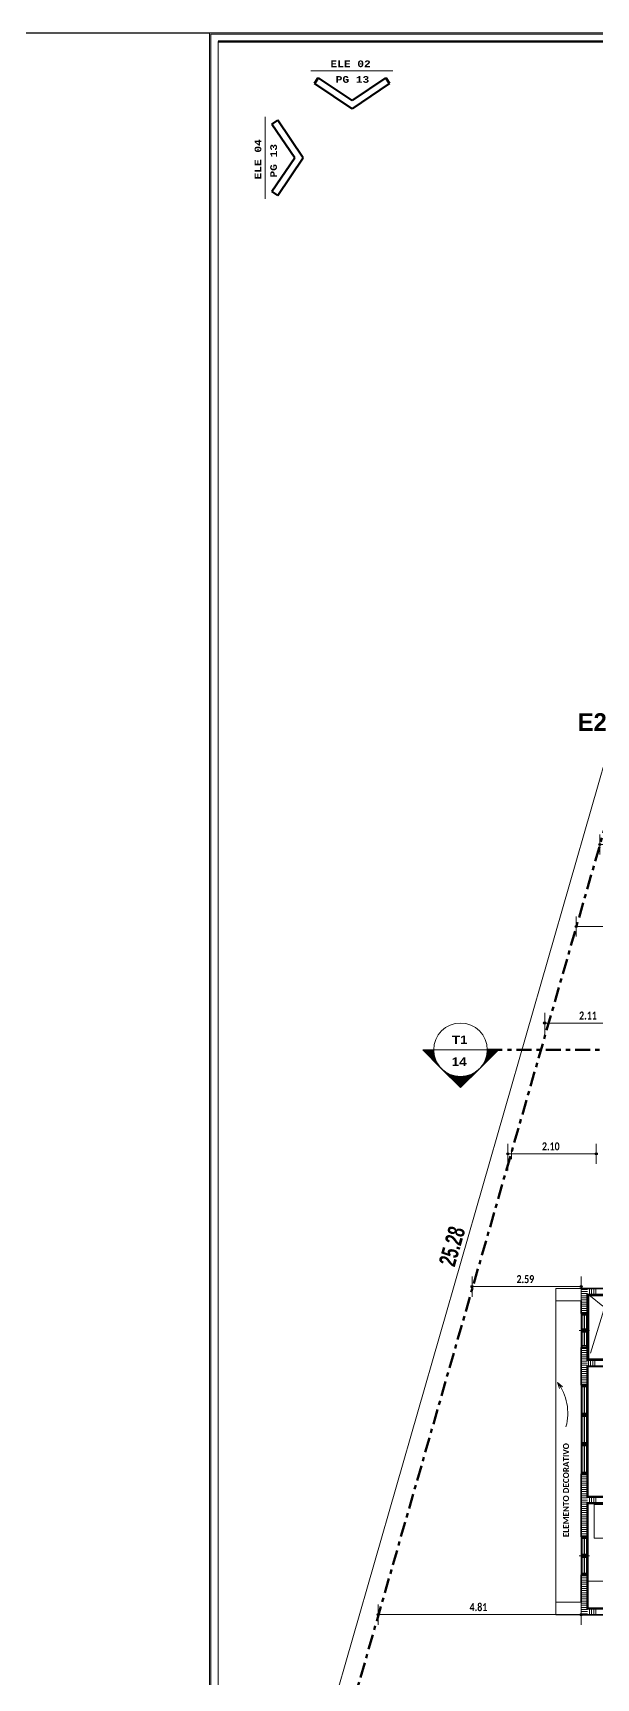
# Model space of a CAD drawing. Header units: metres. Extents: x -144 to 1000, y -717 to 29.
# Drawn here: x 626.8 to 640.16, y -569.52 to -530.45 of the extents above; entities that cross this region are included whole.
import ezdxf

# ---------------------------------------------------------------- set-up
doc = ezdxf.new("R2010")
doc.units = ezdxf.units.M
for name, pattern in [('Basculante', [0.11625, 0.075, -0.04125]), ('Dash Dot 3_16_', [0.595313, 0.357187, -0.119063, 0, -0.119063]), ('Derribado', [0.36, 0.24, -0.12])]:
    doc.linetypes.add(name, pattern=pattern)
doc.layers.get('0').update_dxf_attribs({"color": 1})
doc.layers.add('00-MEDICION', color=30, linetype='Continuous')
for name, color, linetype, lineweight in [('A-ANNO-DIMS', 1, 'Continuous', 9), ('A-DETL', 1, 'Continuous', 9), ('A-DETL-GENF', 1, 'Continuous', 9), ('A-DETL-THIN', 1, 'Continuous', 9), ('A-FLOR', 2, 'Continuous', 9), ('A-FLOR-HRAL', 1, 'Continuous', 9), ('A-GLAZ', 1, 'Continuous', 9), ('A-WALL', 4, 'Continuous', 9), ('G-ANNO-SYMB', 1, 'Continuous', 9), ('G-ANNO-TEXT', 2, 'Continuous', 9), ('G-ANNO-TTLB', 3, 'Continuous', 18), ('G-ANNO-TTLB-WIDE', 1, 'Continuous', 70), ('G-IMPT', 1, 'Continuous', 9), ('I-FURN', 2, 'Continuous', 9), ('P-SANR-FIXT', 1, 'Continuous', 9), ('S-COLS', 7, 'Continuous', 9)]:
    doc.layers.add(name, color=color, linetype=linetype, lineweight=lineweight)
doc.layers.add('A-WALL-PATT', color=7, linetype='Continuous', lineweight=35, true_color=0x9c9c9c)
doc.styles.add('Arial Black', font='', dxfattribs={"height": 0.15})
doc.styles.add('Britannic Bold_B', font='', dxfattribs={"width": 0.7})
doc.styles.add('Britannic Bold_B_1', font='', dxfattribs={"width": 0.7, "height": 0.4})
doc.styles.add('Calibri_B', font='calibrib.ttf', dxfattribs={"height": 0.165})
doc.styles.add('Calibri_B_7', font='calibrib.ttf', dxfattribs={"width": 0.8, "height": 0.18})
doc.styles.add('Courier New_B_2', font='courbd.ttf', dxfattribs={"height": 0.0016})
doc.styles.get('Arial Black').set_extended_font_data('Arial Black')
doc.styles.get('Britannic Bold_B').set_extended_font_data('Britannic Bold', bold=True)
doc.styles.get('Britannic Bold_B_1').set_extended_font_data('Britannic Bold', bold=True)

# ---------------------------------------------------------------- blocks, each defined once
blk = doc.blocks.new('tarjeta de nathalie 00')
at = {"layer": 'G-IMPT', "lineweight": 9}
h = blk.add_hatch(color=3, dxfattribs=at)
h.paths.add_polyline_path([(-145.23888, -717.38489), (-145.21019, -717.38489), (-145.21019, -716.89355), (-145.21019, -716.79934), (-145.23888, -716.79934), (-145.23888, -716.89379)])
h.paths.add_polyline_path([(-145.20996, -716.7991), (-145.20996, -717.3851), (-145.2392, -717.3851), (-145.2392, -716.7991)])
h.paths.add_polyline_path([(-145.23902, -717.3868), (-145.20826, -717.3868), (-145.20826, -716.7974), (-145.2392, -716.7974), (-146.09866, -716.7974), (-146.09866, -717.3868)])
h.paths.add_polyline_path([(-145.20795, -716.79707), (-145.20795, -717.3871), (-146.09898, -717.3871), (-146.09898, -716.79707)])
at = {"layer": 'G-ANNO-TTLB', "color": 3}
for p, q in [((-145.20795, -716.79707), (-146.09898, -716.79707)), ((-145.20795, -716.79707), (-146.09898, -716.79707)), ((-146.09866, -716.7974), (-145.2392, -716.7974))]:
    blk.add_line(p, q, dxfattribs=at)
at = {"layer": 'G-ANNO-TTLB'}
for p, q in [((-146.09898, -716.79707), (-146.09898, -717.3871)), ((-146.09898, -716.79707), (-146.09898, -717.38713)), ((-146.09866, -717.3868), (-146.09866, -716.7974)), ((-146.09696, -717.3851), (-146.09696, -716.7991))]:
    blk.add_line(p, q, dxfattribs=at)
at = {"layer": 'G-ANNO-TTLB-WIDE', "color": 3}
blk.add_line((-146.09696, -716.7991), (-145.20996, -716.7991), dxfattribs=at)
blk = doc.blocks.new('A$C4d52d4f2')
at = {"layer": 'A-DETL', "color": 7, "lineweight": 100}
for p, q in [((-0.86601, -0.01215), (-0.86509, -0.01078)), ((-0.86509, -0.01078), (-0.85702, -0.01621)), ((-0.84896, -0.01078), (-0.85702, -0.01621)), ((-0.84804, -0.01215), (-0.84896, -0.01078)), ((-0.86601, -0.01215), (-0.85702, -0.01821)), ((-0.84804, -0.01215), (-0.85702, -0.01821)), ((-0.87475, -0.02089), (-0.87612, -0.02181)), ((-0.87612, -0.02181), (-0.87069, -0.02987)), ((-0.87475, -0.02089), (-0.86869, -0.02987)), ((-0.87612, -0.03794), (-0.87069, -0.02987)), ((-0.87475, -0.03886), (-0.86869, -0.02987)), ((-0.87475, -0.03886), (-0.87612, -0.03794))]:
    blk.add_line(p, q, dxfattribs=at)
at = {"layer": 'A-DETL-THIN', "lineweight": 18}
for p, q in [((-0.84724, -0.00914), (-0.86681, -0.00914)), ((-0.87776, -0.03966), (-0.87776, -0.02008))]:
    blk.add_line(p, q, dxfattribs=at)
at = {"layer": 'G-ANNO-TEXT', "char_height": 0.0016, "attachment_point": 1, "style": 'Courier New_B_2'}
for s, insert, width in [('ELE 02', (-0.86217, -0.00663), 0.0125063), ('PG 13', (-0.86092, -0.01036), 0.0104219)]:
    blk.add_mtext(s, dxfattribs=dict(at, insert=insert, width=width))
at = {"layer": 'G-ANNO-TEXT', "char_height": 0.0016, "attachment_point": 1, "rotation": 90, "style": 'Courier New_B_2'}
for s, insert, width in [('ELE 04', (-0.88027, -0.03505), 0.0125063), ('PG 13', (-0.87654, -0.03458), 0.0104219)]:
    blk.add_mtext(s, dxfattribs=dict(at, insert=insert, width=width))
blk = doc.blocks.new('A')
at = {"layer": 'G-ANNO-SYMB', "extrusion": (0, 0, -1)}
h = blk.add_hatch(color=256, dxfattribs=at)
edge = h.paths.add_edge_path()
edge.add_arc((-635.889, -493.833), 0.636, 317.9216, 360)
edge.add_line((-635.253, -493.833), (-634.991, -493.833))
edge.add_line((-634.991, -493.833), (-635.417, -494.259))
h = blk.add_hatch(color=256, dxfattribs=at)
edge = h.paths.add_edge_path()
edge.add_line((-636.36, -494.259), (-636.787, -493.833))
edge.add_line((-636.787, -493.833), (-636.524, -493.833))
edge.add_arc((-635.889, -493.833), 0.636, 180, 222.0784)
h = blk.add_hatch(color=256, dxfattribs=at)
edge = h.paths.add_edge_path()
edge.add_line((-635.44, -494.282), (-635.889, -494.731))
edge.add_line((-635.889, -494.731), (-635.889, -494.468))
edge.add_arc((-635.889, -493.833), 0.635, 270, 315)
h = blk.add_hatch(color=256, dxfattribs=at)
edge = h.paths.add_edge_path()
edge.add_arc((-635.889, -493.833), 0.635, 225, 270)
edge.add_line((-635.889, -494.468), (-635.889, -494.731))
edge.add_line((-635.889, -494.731), (-636.338, -494.282))
at = {"layer": 'A-ANNO-DIMS', "color": 5, "true_color": 0x0000ff}
blk.add_line((632.524, -510.62), (639.505, -486.328), dxfattribs=at)
at = {"layer": 'A-DETL', "color": 7, "linetype": 'Dash Dot 3_16_', "lineweight": 70}
blk.add_line((632.94, -510.739), (639.921, -486.447), dxfattribs=at)
at = {"layer": 'A-DETL', "color": 253, "true_color": 0xb6b6b6}
for p, q in [((638.634, -490.899), (638.634, -490.859)), ((637.887, -493.499), (637.887, -493.439)), ((637.095, -496.229), (637.095, -496.429)), ((637.01, -496.499), (637.01, -496.699)), ((636.163, -499.498), (636.163, -499.598)), ((633.936, -507.247), (633.936, -507.347)), ((633.936, -507.247), (633.936, -507.347)), ((633.936, -507.247), (633.936, -507.347)), ((633.936, -507.247), (633.936, -507.347))]:
    blk.add_line(p, q, dxfattribs=at)
at = {"layer": 'A-DETL-GENF', "lineweight": 25}
for p, q in [((638.776, -500.098), (638.876, -500.098)), ((638.776, -500.138), (638.776, -500.098)), ((638.876, -500.138), (638.776, -500.138)), ((638.876, -500.098), (638.876, -500.138)), ((638.776, -500.458), (638.876, -500.458)), ((638.776, -500.498), (638.776, -500.458)), ((638.776, -500.498), (638.876, -500.498)), ((638.776, -500.538), (638.776, -500.498)), ((638.876, -500.498), (638.776, -500.498)), ((638.876, -500.538), (638.776, -500.538)), ((638.876, -500.458), (638.876, -500.498)), ((638.876, -500.498), (638.876, -500.538)), ((638.776, -500.858), (638.876, -500.858)), ((638.776, -500.898), (638.776, -500.858)), ((638.876, -500.898), (638.776, -500.898)), ((638.876, -500.858), (638.876, -500.898)), ((638.776, -501.838), (638.776, -501.798)), ((638.776, -501.798), (638.876, -501.798)), ((638.876, -501.838), (638.776, -501.838)), ((638.876, -501.798), (638.876, -501.838)), ((638.776, -502.498), (638.776, -502.458)), ((638.776, -502.458), (638.876, -502.458)), ((638.776, -502.538), (638.776, -502.498)), ((638.776, -502.498), (638.876, -502.498)), ((638.876, -502.498), (638.776, -502.498)), ((638.876, -502.538), (638.776, -502.538)), ((638.876, -502.458), (638.876, -502.498)), ((638.876, -502.498), (638.876, -502.538)), ((638.776, -503.198), (638.776, -503.158)), ((638.776, -503.158), (638.876, -503.158)), ((638.876, -503.198), (638.776, -503.198)), ((638.776, -503.238), (638.776, -503.198)), ((638.776, -503.198), (638.876, -503.198)), ((638.876, -503.238), (638.776, -503.238)), ((638.876, -503.158), (638.876, -503.198)), ((638.876, -503.198), (638.876, -503.238)), ((638.776, -503.898), (638.776, -503.858)), ((638.776, -503.858), (638.876, -503.858)), ((638.876, -503.858), (638.876, -503.898)), ((638.876, -503.898), (638.776, -503.898)), ((638.776, -505.438), (638.776, -505.398)), ((638.776, -505.398), (638.876, -505.398)), ((638.876, -505.438), (638.776, -505.438)), ((638.876, -505.398), (638.876, -505.438)), ((638.776, -505.848), (638.776, -505.808)), ((638.776, -505.808), (638.876, -505.808)), ((638.876, -505.808), (638.876, -505.848)), ((638.876, -505.848), (638.776, -505.848)), ((638.776, -505.888), (638.776, -505.848)), ((638.776, -505.848), (638.876, -505.848)), ((638.876, -505.888), (638.776, -505.888)), ((638.876, -505.848), (638.876, -505.888)), ((638.776, -506.298), (638.776, -506.258)), ((638.776, -506.258), (638.876, -506.258)), ((638.876, -506.298), (638.776, -506.298)), ((638.876, -506.258), (638.876, -506.298))]:
    blk.add_line(p, q, dxfattribs=at)
at = {"layer": 'A-DETL-GENF'}
for p, q in [((638.776, -500.138), (638.776, -500.458)), ((638.821, -500.138), (638.821, -500.458)), ((638.831, -500.138), (638.831, -500.458)), ((638.876, -500.138), (638.876, -500.458)), ((638.776, -500.538), (638.776, -500.858)), ((638.821, -500.538), (638.821, -500.858)), ((638.831, -500.538), (638.831, -500.858)), ((638.876, -500.538), (638.876, -500.858)), ((638.776, -502.458), (638.776, -501.838)), ((638.821, -502.458), (638.821, -501.838)), ((638.831, -502.458), (638.831, -501.838)), ((638.876, -502.458), (638.876, -501.838)), ((638.776, -503.158), (638.776, -502.538)), ((638.821, -503.158), (638.821, -502.538)), ((638.831, -503.158), (638.831, -502.538)), ((638.876, -503.158), (638.876, -502.538)), ((638.776, -503.858), (638.776, -503.238)), ((638.821, -503.858), (638.821, -503.238)), ((638.831, -503.858), (638.831, -503.238)), ((638.876, -503.858), (638.876, -503.238)), ((638.776, -505.808), (638.776, -505.438)), ((638.821, -505.808), (638.821, -505.438)), ((638.831, -505.808), (638.831, -505.438)), ((638.876, -505.808), (638.876, -505.438)), ((638.776, -506.258), (638.776, -505.888)), ((638.821, -506.258), (638.821, -505.888)), ((638.831, -506.258), (638.831, -505.888)), ((638.876, -506.258), (638.876, -505.888))]:
    blk.add_line(p, q, dxfattribs=at)
at = {"layer": 'A-DETL-THIN'}
for p, q in [((638.751, -499.497), (638.151, -499.497)), ((638.151, -499.497), (638.151, -499.797)), ((638.751, -499.797), (638.751, -499.497)), ((638.151, -499.797), (638.751, -499.797)), ((638.751, -506.947), (638.151, -506.947)), ((638.151, -506.947), (638.151, -507.247)), ((638.751, -507.247), (638.751, -506.947)), ((638.151, -507.247), (638.751, -507.247))]:
    blk.add_line(p, q, dxfattribs=at)
at = {"layer": 'A-FLOR'}
blk.add_line((640.001, -506.447), (638.901, -506.447), dxfattribs=at)
at = {"layer": 'A-GLAZ'}
for p, q in [((638.876, -500.098), (638.776, -500.098)), ((638.776, -500.098), (638.776, -500.498)), ((638.876, -500.498), (638.876, -500.098)), ((638.701, -500.498), (638.951, -500.498)), ((638.876, -500.498), (638.776, -500.498)), ((638.776, -500.498), (638.776, -500.898)), ((638.876, -500.498), (638.776, -500.498)), ((638.876, -500.898), (638.876, -500.498)), ((638.876, -500.898), (638.776, -500.898)), ((638.776, -501.798), (638.876, -501.798)), ((638.776, -501.798), (638.776, -502.498)), ((638.876, -502.498), (638.876, -501.798)), ((638.901, -502.498), (638.751, -502.498)), ((638.776, -502.498), (638.876, -502.498)), ((638.776, -502.498), (638.776, -503.198)), ((638.776, -502.498), (638.876, -502.498)), ((638.876, -503.198), (638.876, -502.498)), ((638.901, -503.198), (638.751, -503.198)), ((638.776, -503.198), (638.876, -503.198)), ((638.776, -503.198), (638.876, -503.198)), ((638.776, -503.198), (638.776, -503.898)), ((638.876, -503.898), (638.876, -503.198)), ((638.776, -503.898), (638.876, -503.898)), ((638.776, -505.398), (638.876, -505.398)), ((638.776, -505.398), (638.776, -505.848)), ((638.876, -505.848), (638.876, -505.398)), ((638.951, -505.848), (638.701, -505.848)), ((638.776, -505.848), (638.876, -505.848)), ((638.776, -505.848), (638.876, -505.848)), ((638.776, -505.848), (638.776, -506.298)), ((638.876, -506.298), (638.876, -505.848)), ((638.776, -506.298), (638.876, -506.298))]:
    blk.add_line(p, q, dxfattribs=at)
at = {"layer": 'A-WALL', "lineweight": 35}
for p, q in [((640.701, -499.498), (638.751, -499.498)), ((638.751, -499.797), (638.751, -500.098)), ((638.901, -500.098), (638.901, -499.648)), ((638.901, -499.648), (640.701, -499.648)), ((638.751, -500.098), (638.776, -500.098)), ((638.876, -500.098), (638.901, -500.098)), ((638.751, -500.898), (638.751, -501.798)), ((638.776, -500.898), (638.751, -500.898)), ((638.901, -500.898), (638.876, -500.898)), ((638.901, -501.198), (638.901, -500.898)), ((641.201, -501.198), (638.901, -501.198)), ((638.901, -501.798), (638.901, -501.348)), ((638.901, -501.348), (641.201, -501.348)), ((638.751, -501.798), (638.776, -501.798)), ((638.876, -501.798), (638.901, -501.798)), ((638.751, -503.898), (638.751, -505.398)), ((638.776, -503.898), (638.751, -503.898)), ((638.901, -503.898), (638.876, -503.898)), ((638.901, -504.448), (638.901, -503.898)), ((643.101, -504.448), (638.901, -504.448)), ((638.901, -505.398), (638.901, -504.598)), ((638.901, -504.598), (640.001, -504.598)), ((638.751, -505.398), (638.776, -505.398)), ((638.876, -505.398), (638.901, -505.398)), ((638.751, -506.298), (638.751, -506.947)), ((638.776, -506.298), (638.751, -506.298)), ((638.901, -506.298), (638.876, -506.298)), ((638.901, -507.097), (638.901, -506.298)), ((638.751, -507.247), (640.701, -507.247)), ((640.001, -507.097), (638.901, -507.097))]:
    blk.add_line(p, q, dxfattribs=at)
at = {"layer": 'A-WALL'}
for p, q in [((638.151, -506.947), (638.151, -499.797)), ((638.751, -500.898), (638.751, -500.098)), ((638.901, -500.098), (638.901, -500.898)), ((638.751, -503.898), (638.751, -501.798)), ((638.901, -501.798), (638.901, -503.898)), ((638.751, -506.298), (638.751, -505.398)), ((638.901, -505.398), (638.901, -506.298))]:
    blk.add_line(p, q, dxfattribs=at)
at = {"layer": 'A-WALL-PATT', "color": 8, "lineweight": 5, "true_color": 0x727272}
for p, q in [((638.901, -499.523), (638.751, -499.523)), ((638.901, -499.573), (638.751, -499.573)), ((638.951, -499.498), (638.951, -499.648)), ((639.001, -499.498), (639.001, -499.648)), ((639.051, -499.498), (639.051, -499.648)), ((639.101, -499.498), (639.101, -499.648)), ((638.901, -499.623), (638.751, -499.623)), ((638.901, -499.673), (638.751, -499.673)), ((638.901, -499.723), (638.751, -499.723)), ((638.901, -499.773), (638.751, -499.773)), ((638.901, -499.823), (638.751, -499.823)), ((638.901, -499.873), (638.751, -499.873)), ((638.901, -499.923), (638.751, -499.923)), ((638.901, -499.973), (638.751, -499.973)), ((638.901, -500.023), (638.751, -500.023)), ((638.901, -500.073), (638.751, -500.073)), ((638.901, -500.923), (638.751, -500.923)), ((638.901, -500.973), (638.751, -500.973)), ((638.901, -501.023), (638.751, -501.023)), ((638.901, -501.073), (638.751, -501.073)), ((638.901, -501.123), (638.751, -501.123)), ((638.901, -501.173), (638.751, -501.173)), ((638.901, -501.223), (638.751, -501.223)), ((638.901, -501.273), (638.751, -501.273)), ((638.901, -501.323), (638.751, -501.323)), ((638.901, -501.373), (638.751, -501.373)), ((638.901, -501.423), (638.751, -501.423)), ((638.901, -501.473), (638.751, -501.473)), ((638.901, -501.523), (638.751, -501.523)), ((638.926, -501.198), (638.926, -501.348)), ((638.976, -501.198), (638.976, -501.348)), ((639.026, -501.198), (639.026, -501.348)), ((639.076, -501.198), (639.076, -501.348)), ((638.901, -501.573), (638.751, -501.573)), ((638.901, -501.623), (638.751, -501.623)), ((638.901, -501.673), (638.751, -501.673)), ((638.901, -501.723), (638.751, -501.723)), ((638.901, -501.773), (638.751, -501.773)), ((638.901, -503.923), (638.751, -503.923)), ((638.901, -503.973), (638.751, -503.973)), ((638.901, -504.023), (638.751, -504.023)), ((638.901, -504.073), (638.751, -504.073)), ((638.901, -504.123), (638.751, -504.123)), ((638.901, -504.173), (638.751, -504.173)), ((638.901, -504.223), (638.751, -504.223)), ((638.901, -504.273), (638.751, -504.273)), ((638.901, -504.323), (638.751, -504.323)), ((638.901, -504.373), (638.751, -504.373)), ((638.901, -504.423), (638.751, -504.423)), ((638.901, -504.473), (638.751, -504.473)), ((638.901, -504.523), (638.751, -504.523)), ((638.901, -504.573), (638.751, -504.573)), ((638.901, -504.623), (638.751, -504.623)), ((638.901, -504.673), (638.751, -504.673)), ((638.951, -504.598), (638.951, -504.448)), ((639.001, -504.598), (639.001, -504.448)), ((639.051, -504.598), (639.051, -504.448)), ((639.101, -504.598), (639.101, -504.448)), ((638.901, -504.723), (638.751, -504.723)), ((638.901, -504.773), (638.751, -504.773)), ((638.901, -504.823), (638.751, -504.823)), ((638.901, -504.873), (638.751, -504.873)), ((638.901, -504.923), (638.751, -504.923)), ((638.901, -504.973), (638.751, -504.973)), ((638.901, -505.023), (638.751, -505.023)), ((638.901, -505.073), (638.751, -505.073)), ((638.901, -505.123), (638.751, -505.123)), ((638.901, -505.173), (638.751, -505.173)), ((638.901, -505.223), (638.751, -505.223)), ((638.901, -505.273), (638.751, -505.273)), ((638.901, -505.323), (638.751, -505.323)), ((638.901, -505.373), (638.751, -505.373)), ((638.901, -506.323), (638.751, -506.323)), ((638.901, -506.373), (638.751, -506.373)), ((638.901, -506.423), (638.751, -506.423)), ((638.901, -506.473), (638.751, -506.473)), ((638.901, -506.523), (638.751, -506.523)), ((638.901, -506.573), (638.751, -506.573)), ((638.901, -506.623), (638.751, -506.623)), ((638.901, -506.673), (638.751, -506.673)), ((638.901, -506.723), (638.751, -506.723)), ((638.901, -506.773), (638.751, -506.773)), ((638.901, -506.823), (638.751, -506.823)), ((638.901, -506.873), (638.751, -506.873)), ((638.901, -506.923), (638.751, -506.923)), ((638.901, -506.973), (638.751, -506.973)), ((638.901, -507.023), (638.751, -507.023)), ((638.901, -507.073), (638.751, -507.073)), ((638.901, -507.123), (638.751, -507.123)), ((638.901, -507.173), (638.751, -507.173)), ((638.901, -507.223), (638.751, -507.223)), ((638.951, -507.247), (638.951, -507.097)), ((639.001, -507.247), (639.001, -507.097)), ((639.051, -507.247), (639.051, -507.097)), ((639.101, -507.247), (639.101, -507.097))]:
    blk.add_line(p, q, dxfattribs=at)
at = {"layer": 'G-ANNO-SYMB', "lineweight": 18, "extrusion": (0, 0, -1)}
for p, q in [((635.889, -494.731), (634.991, -493.833)), ((635.254, -493.833), (634.991, -493.833)), ((635.417, -494.259), (634.991, -493.833)), ((634.991, -493.833), (635.253, -493.833)), ((635.889, -494.731), (636.787, -493.833)), ((636.787, -493.833), (636.36, -494.259)), ((636.524, -493.833), (636.787, -493.833)), ((636.524, -493.833), (636.787, -493.833)), ((635.889, -494.731), (635.44, -494.282)), ((636.338, -494.282), (635.889, -494.731)), ((635.889, -494.468), (635.889, -494.731)), ((635.889, -494.731), (635.889, -494.468))]:
    blk.add_line(p, q, dxfattribs=at)
at = {"layer": 'G-ANNO-SYMB', "lineweight": 18}
blk.add_line((635.254, -493.833), (636.524, -493.833), dxfattribs=at)
at = {"layer": 'G-ANNO-SYMB', "linetype": 'Dash Dot 3_16_', "lineweight": 70}
blk.add_line((636.524, -493.833), (645.759, -493.833), dxfattribs=at)
at = {"layer": 'G-ANNO-SYMB', "lineweight": 18, "extrusion": (0, 0, -1)}
for radius, start, end in [(0.635, 0, 180), (0.636, 317.9216, 0), (0.635, 180, 0), (0.636, 180, 222.0784), (0.635, 270, 315), (0.635, 225, 270)]:
    blk.add_arc((-635.889, -493.833), radius, start, end, dxfattribs=at)
at = {"layer": 'G-ANNO-TEXT'}
for q in [(638.306, -501.833), (638.239, -501.878)]:
    blk.add_line((638.19, -501.731), q, dxfattribs=at)
blk.add_arc((637.22, -502.462), 1.215, 344.6179, 37.0374, dxfattribs=at)
at = {"layer": 'I-FURN'}
for p, q in [((639.062, -504.627), (639.062, -505.427)), ((639.867, -504.627), (639.062, -504.627)), ((639.062, -505.427), (639.867, -505.427))]:
    blk.add_line(p, q, dxfattribs=at)
at = {"layer": 'P-SANR-FIXT'}
for p, q in [((638.931, -501.168), (638.931, -499.678)), ((638.931, -499.678), (639.671, -499.678)), ((638.972, -501.04), (639.318, -499.908)), ((638.976, -499.685), (639.266, -499.919)), ((639.671, -501.168), (638.931, -501.168))]:
    blk.add_line(p, q, dxfattribs=at)
at = {"layer": 'A-ANNO-DIMS', "color": 5, "true_color": 0x0000ff, "insert": (635.364, -498.893), "char_height": 0.4, "width": 1.40028, "attachment_point": 1, "rotation": 73.9667, "line_spacing_factor": 1.000203, "style": 'Britannic Bold_B_1'}
blk.add_mtext('25.28', dxfattribs=at)
at = {"layer": 'G-ANNO-SYMB', "style": 'Arial Black'}
for s, p in [('T1', (635.682, -493.697)), ('14', (635.679, -494.216))]:
    blk.add_text(s, height=0.2, dxfattribs=at).set_placement(p)
at = {"layer": 'G-ANNO-TEXT', "style": 'Britannic Bold_B'}
blk.add_text('E2', height=0.42, dxfattribs=at).set_placement((638.672, -486.262))
at = {"layer": 'G-ANNO-TEXT', "style": 'Calibri_B'}
blk.add_text('ELEMENTO DECORATIVO', height=0.14, rotation=90, dxfattribs=at).set_placement((638.462, -505.404))
blk = doc.blocks.new('OOOO')
at = {"layer": 'A-ANNO-DIMS', "lineweight": 25, "true_color": 0x0000ff}
h = blk.add_hatch(color=5, dxfattribs=at)
edge = h.paths.add_edge_path()
edge.add_arc((614.412, -488.218), 0.025, 0, 360)
h = blk.add_hatch(color=5, dxfattribs=at)
edge = h.paths.add_edge_path()
edge.add_arc((610.748, -488.649), 0.025, 0, 360)
h = blk.add_hatch(color=5, dxfattribs=at)
edge = h.paths.add_edge_path()
edge.add_arc((607.419, -489.146), 0.025, 0, 360)
h = blk.add_hatch(color=5, dxfattribs=at)
edge = h.paths.add_edge_path()
edge.add_arc((604.054, -489.562), 0.025, 0, 360)
h = blk.add_hatch(color=5, dxfattribs=at)
edge = h.paths.add_edge_path()
edge.add_arc((600.097, -490.09), 0.025, 0, 360)
h = blk.add_hatch(color=5, dxfattribs=at)
edge = h.paths.add_edge_path()
edge.add_arc((597.736, -490.39), 0.025, 0, 360)
h = blk.add_hatch(color=5, dxfattribs=at)
edge = h.paths.add_edge_path()
edge.add_arc((600.097, -491.625), 0.025, 0, 360)
h = blk.add_hatch(color=5, dxfattribs=at)
edge = h.paths.add_edge_path()
edge.add_arc((604.054, -491.625), 0.025, 0, 360)
h = blk.add_hatch(color=5, dxfattribs=at)
edge = h.paths.add_edge_path()
edge.add_arc((607.419, -491.575), 0.025, 0, 360)
h = blk.add_hatch(color=5, dxfattribs=at)
edge = h.paths.add_edge_path()
edge.add_arc((610.748, -491.575), 0.025, 0, 360)
h = blk.add_hatch(color=5, dxfattribs=at)
edge = h.paths.add_edge_path()
edge.add_arc((597.736, -491.925), 0.025, 0, 360)
h = blk.add_hatch(color=5, dxfattribs=at)
edge = h.paths.add_edge_path()
edge.add_arc((614.412, -491.825), 0.025, 0, 360)
h = blk.add_hatch(color=5, dxfattribs=at)
edge = h.paths.add_edge_path()
edge.add_arc((594.78, -493.185), 0.025, 0, 360)
h = blk.add_hatch(color=5, dxfattribs=at)
edge = h.paths.add_edge_path()
edge.add_arc((596.286, -493.185), 0.025, 0, 360)
h = blk.add_hatch(color=5, dxfattribs=at)
edge = h.paths.add_edge_path()
edge.add_arc((615.286, -493.59), 0.025, 0, 360)
h = blk.add_hatch(color=5, dxfattribs=at)
edge = h.paths.add_edge_path()
edge.add_arc((617.448, -493.59), 0.025, 0, 360)
h = blk.add_hatch(color=5, dxfattribs=at)
edge = h.paths.add_edge_path()
edge.add_arc((594.219, -495.133), 0.025, 0, 360)
h = blk.add_hatch(color=5, dxfattribs=at)
edge = h.paths.add_edge_path()
edge.add_arc((595.986, -495.133), 0.025, 0, 360)
h = blk.add_hatch(color=5, dxfattribs=at)
edge = h.paths.add_edge_path()
edge.add_arc((617.767, -496.971), 0.025, 0, 360)
h = blk.add_hatch(color=5, dxfattribs=at)
edge = h.paths.add_edge_path()
edge.add_arc((593.472, -497.424), 0.025, 0, 360)
h = blk.add_hatch(color=5, dxfattribs=at)
edge = h.paths.add_edge_path()
edge.add_arc((595.583, -497.424), 0.025, 0, 360)
h = blk.add_hatch(color=5, dxfattribs=at)
edge = h.paths.add_edge_path()
edge.add_arc((616.186, -500.341), 0.025, 0, 360)
h = blk.add_hatch(color=5, dxfattribs=at)
edge = h.paths.add_edge_path()
edge.add_arc((618.131, -500.341), 0.025, 0, 360)
h = blk.add_hatch(color=5, dxfattribs=at)
edge = h.paths.add_edge_path()
edge.add_arc((592.595, -500.53), 0.025, 0, 360)
h = blk.add_hatch(color=5, dxfattribs=at)
edge = h.paths.add_edge_path()
edge.add_arc((594.695, -500.53), 0.025, 0, 360)
h = blk.add_hatch(color=5, dxfattribs=at)
edge = h.paths.add_edge_path()
edge.add_arc((615.986, -502.947), 0.025, 0, 360)
h = blk.add_hatch(color=5, dxfattribs=at)
edge = h.paths.add_edge_path()
edge.add_arc((618.284, -502.947), 0.025, 0, 360)
h = blk.add_hatch(color=5, dxfattribs=at)
edge = h.paths.add_edge_path()
edge.add_arc((591.748, -503.682), 0.025, 0, 360)
h = blk.add_hatch(color=5, dxfattribs=at)
edge = h.paths.add_edge_path()
edge.add_arc((594.336, -503.682), 0.025, 0, 360)
h = blk.add_hatch(color=5, dxfattribs=at)
edge = h.paths.add_edge_path()
edge.add_arc((615.986, -508.604), 0.025, 0, 360)
h = blk.add_hatch(color=5, dxfattribs=at)
edge = h.paths.add_edge_path()
edge.add_arc((618.836, -508.604), 0.025, 0, 360)
h = blk.add_hatch(color=5, dxfattribs=at)
edge = h.paths.add_edge_path()
edge.add_arc((589.521, -511.471), 0.025, 0, 360)
h = blk.add_hatch(color=5, dxfattribs=at)
edge = h.paths.add_edge_path()
edge.add_arc((594.336, -511.471), 0.025, 0, 360)
h = blk.add_hatch(color=5, dxfattribs=at)
edge = h.paths.add_edge_path()
edge.add_arc((615.886, -511.477), 0.025, 0, 360)
h = blk.add_hatch(color=5, dxfattribs=at)
edge = h.paths.add_edge_path()
edge.add_arc((619.07, -511.477), 0.025, 0, 360)
h = blk.add_hatch(color=5, dxfattribs=at)
edge = h.paths.add_edge_path()
edge.add_arc((597.367, -512.824), 0.025, 0, 360)
h = blk.add_hatch(color=5, dxfattribs=at)
edge = h.paths.add_edge_path()
edge.add_arc((614.026, -512.824), 0.025, 0, 360)
h = blk.add_hatch(color=5, dxfattribs=at)
edge = h.paths.add_edge_path()
edge.add_arc((597.367, -514.983), 0.025, 0, 360)
h = blk.add_hatch(color=5, dxfattribs=at)
edge = h.paths.add_edge_path()
edge.add_arc((614.026, -514.983), 0.025, 0, 360)
at = {"layer": 'A-ANNO-DIMS', "color": 5, "true_color": 0x0000ff}
for p, q in [((614.412, -488.218), (614.172, -488.218)), ((614.412, -488.218), (614.412, -491.825)), ((614.412, -488.218), (614.652, -488.218)), ((610.748, -488.649), (610.508, -488.649)), ((610.748, -488.649), (610.748, -491.575)), ((610.748, -488.649), (610.988, -488.649)), ((607.419, -489.146), (607.179, -489.146)), ((607.419, -489.146), (607.419, -491.575)), ((607.419, -489.146), (607.659, -489.146)), ((604.054, -489.562), (603.814, -489.562)), ((604.054, -489.562), (604.054, -491.625)), ((604.054, -489.562), (604.294, -489.562)), ((600.097, -490.09), (599.857, -490.09)), ((600.097, -490.09), (600.097, -491.625)), ((600.097, -490.09), (600.337, -490.09)), ((597.736, -490.39), (597.496, -490.39)), ((597.736, -490.39), (597.736, -491.925)), ((597.736, -490.39), (597.976, -490.39)), ((600.097, -491.625), (599.857, -491.625)), ((600.097, -491.625), (600.337, -491.625)), ((604.054, -491.625), (603.814, -491.625)), ((604.054, -491.625), (604.294, -491.625)), ((607.419, -491.575), (607.179, -491.575)), ((607.419, -491.575), (607.659, -491.575)), ((610.748, -491.575), (610.508, -491.575)), ((610.748, -491.575), (610.988, -491.575)), ((597.736, -491.925), (597.496, -491.925)), ((597.736, -491.925), (597.976, -491.925)), ((614.412, -491.825), (614.172, -491.825)), ((614.412, -491.825), (614.652, -491.825)), ((594.78, -493.185), (594.78, -492.945)), ((596.286, -493.185), (596.286, -492.945)), ((594.78, -493.185), (596.286, -493.185)), ((594.78, -493.185), (594.78, -493.425)), ((596.286, -493.185), (596.286, -493.425)), ((615.286, -493.59), (615.286, -493.35)), ((615.286, -493.59), (617.448, -493.59)), ((615.286, -493.59), (615.286, -493.83)), ((617.448, -493.59), (617.448, -493.35)), ((617.448, -493.59), (617.448, -493.83)), ((594.219, -495.133), (594.219, -494.893)), ((595.986, -495.133), (595.986, -494.893)), ((594.219, -495.133), (595.986, -495.133)), ((594.219, -495.133), (594.219, -495.373)), ((595.986, -495.133), (595.986, -495.373)), ((616.186, -496.971), (616.186, -496.731)), ((617.767, -496.971), (617.767, -496.731)), ((593.472, -497.424), (593.472, -497.184)), ((595.583, -497.424), (595.583, -497.184)), ((616.186, -496.971), (617.767, -496.971)), ((616.186, -496.971), (616.186, -497.211)), ((617.767, -496.971), (617.767, -497.211)), ((595.583, -497.424), (593.472, -497.424)), ((593.472, -497.424), (593.472, -497.664)), ((595.583, -497.424), (595.583, -497.664)), ((592.595, -500.53), (592.595, -500.29)), ((594.695, -500.53), (594.695, -500.29)), ((616.186, -500.341), (616.186, -500.101)), ((616.186, -500.341), (618.131, -500.341)), ((616.186, -500.341), (616.186, -500.581)), ((618.131, -500.341), (618.131, -500.101)), ((618.131, -500.341), (618.131, -500.581)), ((592.595, -500.53), (594.695, -500.53)), ((592.595, -500.53), (592.595, -500.77)), ((594.695, -500.53), (594.695, -500.77)), ((618.284, -502.947), (618.284, -502.707)), ((615.986, -502.947), (618.284, -502.947)), ((615.986, -502.947), (615.986, -503.187)), ((618.284, -502.947), (618.284, -503.187)), ((591.748, -503.682), (591.748, -503.442)), ((594.336, -503.682), (594.336, -503.442)), ((591.748, -503.682), (594.336, -503.682)), ((591.748, -503.682), (591.748, -503.922)), ((594.336, -503.682), (594.336, -503.922)), ((615.986, -508.604), (615.986, -508.364)), ((618.836, -508.604), (618.836, -508.364)), ((615.986, -508.604), (618.836, -508.604)), ((615.986, -508.604), (615.986, -508.844)), ((618.836, -508.604), (618.836, -508.844)), ((589.521, -511.471), (589.521, -511.231)), ((594.336, -511.471), (594.336, -511.231)), ((615.886, -511.477), (615.886, -511.237)), ((619.07, -511.477), (619.07, -511.237)), ((589.521, -511.471), (594.336, -511.471)), ((589.521, -511.471), (589.521, -511.711)), ((594.336, -511.471), (594.336, -511.711)), ((615.886, -511.477), (619.07, -511.477)), ((615.886, -511.477), (615.886, -511.717)), ((619.07, -511.477), (619.07, -511.717)), ((597.367, -512.824), (597.127, -512.824)), ((597.367, -514.983), (597.367, -512.824)), ((597.367, -512.824), (597.607, -512.824)), ((614.026, -512.824), (613.786, -512.824)), ((614.026, -514.983), (614.026, -512.824)), ((614.026, -512.824), (614.266, -512.824)), ((597.367, -514.983), (597.127, -514.983)), ((597.367, -514.983), (597.607, -514.983)), ((614.026, -514.983), (613.786, -514.983)), ((614.026, -514.983), (614.266, -514.983))]:
    blk.add_line(p, q, dxfattribs=at)
at = {"layer": 'A-ANNO-DIMS', "color": 5, "linetype": 'Derribado', "true_color": 0x0000ff}
blk.add_line((615.986, -502.947), (615.986, -502.707), dxfattribs=at)
at = {"layer": 'A-ANNO-DIMS', "color": 5, "lineweight": 25, "true_color": 0x0000ff}
for centre in [(614.412, -488.218), (610.748, -488.649), (607.419, -489.146), (604.054, -489.562), (600.097, -490.09), (597.736, -490.39), (600.097, -491.625), (604.054, -491.625), (607.419, -491.575), (610.748, -491.575), (597.736, -491.925), (614.412, -491.825), (594.78, -493.185), (596.286, -493.185), (615.286, -493.59), (617.448, -493.59), (594.219, -495.133), (595.986, -495.133), (617.767, -496.971), (593.472, -497.424), (595.583, -497.424), (616.186, -500.341), (618.131, -500.341), (592.595, -500.53), (594.695, -500.53), (615.986, -502.947), (618.284, -502.947), (591.748, -503.682), (594.336, -503.682), (615.986, -508.604), (618.836, -508.604), (589.521, -511.471), (594.336, -511.471), (615.886, -511.477), (619.07, -511.477), (597.367, -512.824), (614.026, -512.824), (597.367, -514.983), (614.026, -514.983)]:
    blk.add_circle(centre, 0.025, dxfattribs=at)
at = {"layer": 'A-DETL', "color": 253, "true_color": 0xb6b6b6}
for p, q in [((614.586, -488.218), (614.486, -488.218)), ((607.368, -489.146), (607.268, -489.146)), ((604.136, -489.562), (604.036, -489.562)), ((600.036, -490.09), (600.096, -490.09)), ((597.675, -490.39), (597.735, -490.39)), ((594.78, -493.175), (594.78, -493.135)), ((594.219, -495.125), (594.219, -495.085)), ((595.986, -495.125), (595.986, -495.085)), ((593.472, -497.725), (593.472, -497.665)), ((595.583, -497.725), (595.583, -497.665)), ((592.595, -500.725), (592.595, -500.925)), ((592.68, -500.455), (592.68, -500.655)), ((591.748, -503.725), (591.748, -503.825)), ((589.521, -511.474), (589.521, -511.574)), ((589.521, -511.474), (589.521, -511.574)), ((589.521, -511.474), (589.521, -511.574)), ((589.521, -511.474), (589.521, -511.574)), ((619.07, -511.475), (619.07, -511.595)), ((597.909, -512.824), (597.949, -512.824))]:
    blk.add_line(p, q, dxfattribs=at)
at = {"layer": 'A-DETL', "color": 7, "linetype": 'Basculante', "lineweight": 35}
for p, q in [((617.767, -496.774), (617.767, -496.954)), ((618.284, -502.604), (618.284, -502.664)), ((618.836, -508.829), (618.836, -508.879))]:
    blk.add_line(p, q, dxfattribs=at)
at = {"layer": 'A-DETL-GENF', "lineweight": 25}
blk.add_line((614.046, -491.85), (614.086, -491.85), dxfattribs=at)
at = {"layer": 'A-FLOR-HRAL'}
blk.add_line((614.507, -512.76), (614.495, -512.748), dxfattribs=at)
at = {"layer": 'A-WALL-PATT', "color": 1, "lineweight": 5, "true_color": 0xff0000}
blk.add_line((607.061, -491.59), (607.045, -491.575), dxfattribs=at)
at = {"layer": 'A-WALL-PATT', "color": 8, "lineweight": 5, "true_color": 0x727272}
blk.add_line((615.986, -508.679), (615.986, -508.829), dxfattribs=at)
at = {"layer": 'S-COLS', "lineweight": 35}
for p, q in [((597.386, -491.625), (596.486, -491.625)), ((614.586, -491.825), (614.086, -491.825)), ((614.086, -491.825), (614.086, -491.85))]:
    blk.add_line(p, q, dxfattribs=at)
at = {"layer": 'A-ANNO-DIMS', "color": 5, "true_color": 0x0000ff, "char_height": 0.19, "width": 0.57208, "attachment_point": 1, "rotation": 90, "line_spacing_factor": 1.158048, "style": 'Calibri_B_7'}
for s, insert in [('2.43', (607.145, -490.599)), ('2.93', (610.475, -490.35)), ('3.61', (614.138, -490.259)), ('2.06', (603.781, -490.832)), ('1.53', (597.462, -491.396)), ('1.53', (599.824, -491.096)), ('2.16', (597.093, -514.142)), ('2.16', (613.752, -514.142))]:
    blk.add_mtext(s, dxfattribs=dict(at, insert=insert))
at = {"layer": 'A-ANNO-DIMS', "color": 5, "true_color": 0x0000ff, "char_height": 0.19, "width": 0.57208, "attachment_point": 1, "line_spacing_factor": 1.158048, "style": 'Calibri_B_7'}
for s, insert in [('1.51', (595.294, -492.912)), ('2.16', (616.129, -493.317)), ('1.77', (594.864, -494.859)), ('1.58', (616.738, -496.698)), ('2.11', (594.289, -497.151)), ('2.10', (593.407, -500.257)), ('1.94', (616.92, -500.068)), ('2.30', (616.897, -502.674)), ('2.59', (592.803, -503.409)), ('2.85', (617.172, -508.33)), ('4.81', (591.69, -511.197)), ('3.18', (617.24, -511.203))]:
    blk.add_mtext(s, dxfattribs=dict(at, insert=insert))

msp = doc.modelspace()

# ---------------------------------------------------------------- linework, layer by layer
msp.add_line((625.986, -530.455), (630.986, -530.455))

# ---------------------------------------------------------------- next in the draw order: block references
at = {"xscale": 99.43160266323505, "yscale": 99.43160266323505, "zscale": 99.43160266323505}
msp.add_blockref('tarjeta de nathalie 00', (15157.842, 70741.827), dxfattribs=at)

# ---------------------------------------------------------------- next in the draw order: linework, layer by layer
at = {"layer": '00-MEDICION', "const_width": 0.05}
for points in [[(642.254, -561.964), (639.954, -561.964), (639.954, -560.414), (641.954, -560.414)], [(644.154, -565.213), (639.954, -565.213), (639.954, -562.114), (642.254, -562.114)], [(641.054, -567.863), (639.954, -567.863), (639.954, -565.364), (641.054, -565.364)]]:
    msp.add_lwpolyline(points, dxfattribs=at)

# ---------------------------------------------------------------- next in the draw order: block references
at = {"xscale": 99.43160273753426, "yscale": 99.43160273753426, "zscale": 99.43160273753426}
msp.add_blockref('A$C4d52d4f2', (719.582, -530.45), dxfattribs=at)
at = {"color": 3}
for name, p in [('A', (1.053, -60.765)), ('OOOO', (45.468, -56.539))]:
    msp.add_blockref(name, p, dxfattribs=at)

doc.saveas('drawing.dxf')
